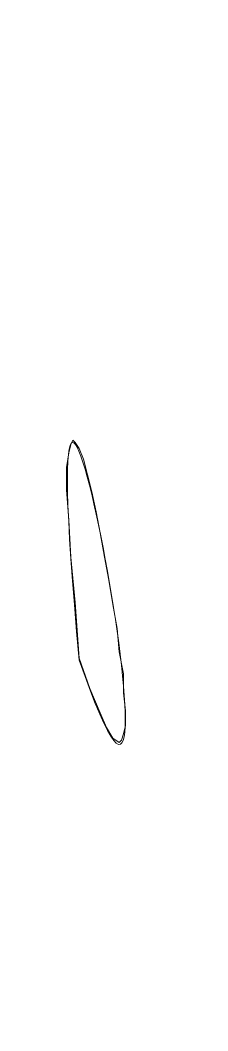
# Model space of a CAD drawing. Header units: centimetres. Extents: x 124 to 258, y -35 to -2.
# Drawn here: x 165.61289 to 165.61467, y -8.293 to -8.2834 of the extents above; entities that cross this region are included whole.
import ezdxf

# ---------------------------------------------------------------- set-up
doc = ezdxf.new("R2010")
doc.units = ezdxf.units.CM
doc.header["$MEASUREMENT"] = 0
doc.layers.add('layer 1', color=7, linetype='Continuous')

msp = doc.modelspace()

# ---------------------------------------------------------------- linework, layer by layer
at = {"layer": 'layer 1', "color": 250, "lineweight": 9}
msp.add_open_spline([(165.61345, -8.28948), (165.61289, -8.2834), (165.61467, -8.293), (165.61345, -8.28948)], degree=3, dxfattribs=at)
at = {"layer": 'layer 1', "color": 242, "lineweight": 9}
msp.add_open_spline([(165.61345, -8.28946), (165.61345, -8.28946), (165.61355, -8.28975), (165.61355, -8.28975), (165.61355, -8.28975), (165.61355, -8.28975), (165.61365, -8.28998), (165.61365, -8.28998), (165.61365, -8.28998), (165.61365, -8.28998), (165.61371, -8.29012), (165.61371, -8.29012), (165.61371, -8.29012), (165.61371, -8.29012), (165.61377, -8.29022), (165.61377, -8.29022), (165.61377, -8.29022), (165.61377, -8.29022), (165.61383, -8.29026), (165.61383, -8.29026), (165.61383, -8.29026), (165.61383, -8.29026), (165.61385, -8.29024), (165.61385, -8.29024), (165.61385, -8.29024), (165.61385, -8.29024), (165.61387, -8.29018), (165.61387, -8.29018), (165.61387, -8.29018), (165.61387, -8.29018), (165.61389, -8.2901), (165.61389, -8.2901), (165.61389, -8.2901), (165.61389, -8.2901), (165.61389, -8.28996), (165.61389, -8.28996), (165.61389, -8.28996), (165.61389, -8.28996), (165.61387, -8.28979), (165.61387, -8.28979), (165.61387, -8.28979), (165.61387, -8.28979), (165.61387, -8.28961), (165.61387, -8.28961), (165.61387, -8.28961), (165.61387, -8.28961), (165.61383, -8.2894), (165.61383, -8.2894), (165.61383, -8.2894), (165.61383, -8.2894), (165.61381, -8.28918), (165.61381, -8.28918), (165.61381, -8.28918), (165.61381, -8.28918), (165.61377, -8.28895), (165.61377, -8.28895), (165.61377, -8.28895), (165.61377, -8.28895), (165.61373, -8.28872), (165.61373, -8.28872), (165.61373, -8.28872), (165.61373, -8.28872), (165.61369, -8.2885), (165.61369, -8.2885), (165.61369, -8.2885), (165.61369, -8.2885), (165.61365, -8.28827), (165.61365, -8.28827), (165.61365, -8.28827), (165.61365, -8.28827), (165.61361, -8.28807), (165.61361, -8.28807), (165.61361, -8.28807), (165.61361, -8.28807), (165.61357, -8.28788), (165.61357, -8.28788), (165.61357, -8.28788), (165.61357, -8.28788), (165.61353, -8.28772), (165.61353, -8.28772), (165.61353, -8.28772), (165.61353, -8.28772), (165.61349, -8.28757), (165.61349, -8.28757), (165.61349, -8.28757), (165.61349, -8.28757), (165.61345, -8.28747), (165.61345, -8.28747), (165.61345, -8.28747), (165.61345, -8.28747), (165.61341, -8.28741), (165.61341, -8.28741), (165.61341, -8.28741), (165.61341, -8.28741), (165.61339, -8.28739), (165.61339, -8.28739), (165.61339, -8.28739), (165.61339, -8.28739), (165.61337, -8.28743), (165.61337, -8.28743), (165.61337, -8.28743), (165.61337, -8.28743), (165.61335, -8.28751), (165.61335, -8.28751), (165.61335, -8.28751), (165.61335, -8.28751), (165.61333, -8.28765), (165.61333, -8.28765), (165.61333, -8.28765), (165.61333, -8.28765), (165.61333, -8.28786), (165.61333, -8.28786), (165.61333, -8.28786), (165.61333, -8.28786), (165.61335, -8.28815), (165.61335, -8.28815), (165.61335, -8.28815), (165.61335, -8.28815), (165.61337, -8.2885), (165.61337, -8.2885), (165.61337, -8.2885), (165.61337, -8.2885), (165.61341, -8.28893), (165.61341, -8.28893), (165.61341, -8.28893), (165.61341, -8.28893), (165.61345, -8.28946), (165.61345, -8.28946)], degree=3, knots=[0, 0, 0, 0, 0.030303, 0.030303, 0.030303, 0.030303, 0.060606, 0.060606, 0.060606, 0.060606, 0.090909, 0.090909, 0.090909, 0.090909, 0.121212, 0.121212, 0.121212, 0.121212, 0.151515, 0.151515, 0.151515, 0.151515, 0.181818, 0.181818, 0.181818, 0.181818, 0.212121, 0.212121, 0.212121, 0.212121, 0.242424, 0.242424, 0.242424, 0.242424, 0.272727, 0.272727, 0.272727, 0.272727, 0.30303, 0.30303, 0.30303, 0.30303, 0.333333, 0.333333, 0.333333, 0.333333, 0.363636, 0.363636, 0.363636, 0.363636, 0.393939, 0.393939, 0.393939, 0.393939, 0.424242, 0.424242, 0.424242, 0.424242, 0.454545, 0.454545, 0.454545, 0.454545, 0.484848, 0.484848, 0.484848, 0.484848, 0.515152, 0.515152, 0.515152, 0.515152, 0.545455, 0.545455, 0.545455, 0.545455, 0.575758, 0.575758, 0.575758, 0.575758, 0.606061, 0.606061, 0.606061, 0.606061, 0.636364, 0.636364, 0.636364, 0.636364, 0.666667, 0.666667, 0.666667, 0.666667, 0.69697, 0.69697, 0.69697, 0.69697, 0.727273, 0.727273, 0.727273, 0.727273, 0.757576, 0.757576, 0.757576, 0.757576, 0.787879, 0.787879, 0.787879, 0.787879, 0.818182, 0.818182, 0.818182, 0.818182, 0.848485, 0.848485, 0.848485, 0.848485, 0.878788, 0.878788, 0.878788, 0.878788, 0.909091, 0.909091, 0.909091, 0.909091, 0.939394, 0.939394, 0.939394, 0.939394, 1, 1, 1, 1], dxfattribs=at)

doc.saveas('drawing.dxf')
